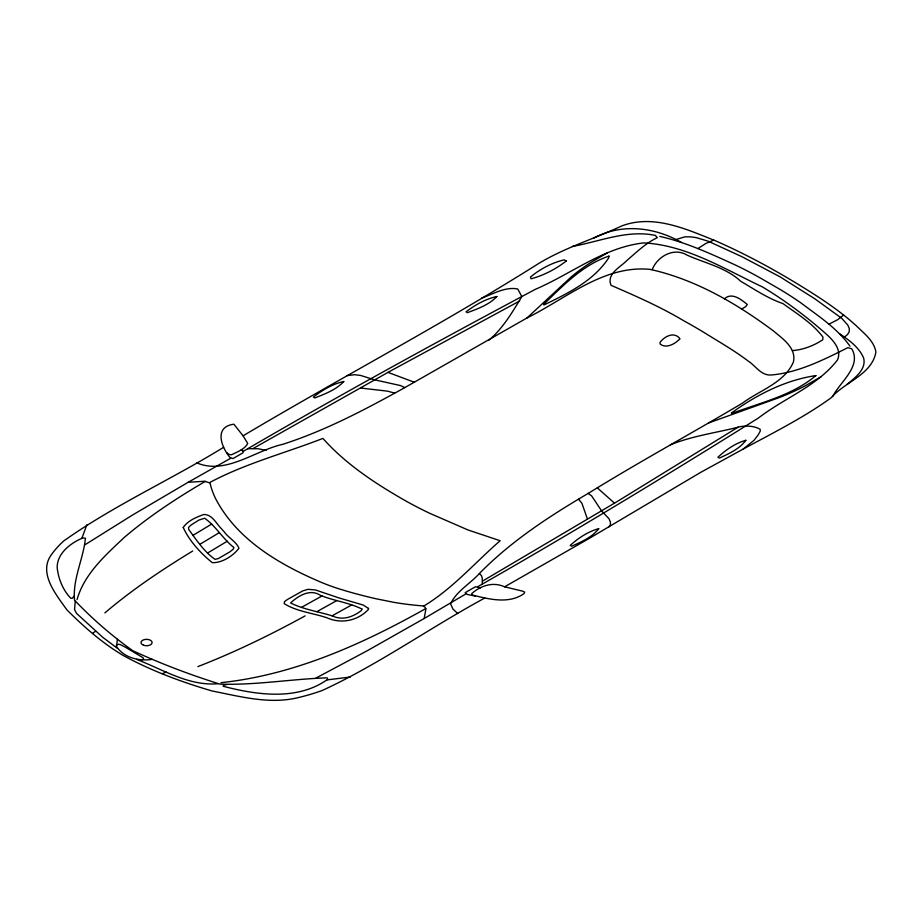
<?xml version="1.0" encoding="UTF-8"?>
<svg xmlns="http://www.w3.org/2000/svg" width="922" height="922" viewBox="0 0 922 922"><rect width="100%" height="100%" fill="white"/><g stroke="black" fill="none" stroke-linecap="round" stroke-linejoin="round"><path stroke-width="1.38" d="M477.757 586.703L482.275 584.11L482.264 578.14L481.445 575.616L479.359 573.542C470.139 583.741 456.425 591.244 450.558 603.852L453.002 609.096L457.738 613.522M75.235 601.34L74.555 609.661L76.607 613.464L102.642 637.217L117.417 648.339M652.211 269.65C657.179 256.65 673.636 247.015 686.936 255.06C704.984 263.173 726.063 267.541 740.792 281.325C754.53 289.301 767.807 298.44 782.928 303.568C796.919 313.722 812.42 323.138 822.943 337.072L822.77 339.757C813.872 345.681 803.166 349.795 792.436 350.602M226.628 684.573L223.401 685.288L223.182 686.256C256.973 695.073 297.552 700.939 327.829 679.237L327.172 677.843C291.467 678.995 255.74 685.323 219.92 684.124C190.255 674.777 160.808 663.713 132.607 650.598C111.827 635.777 92.073 618.685 74.532 600.187C72.492 579.2 83.476 558.709 85.412 538.264L83.003 537.883C70.879 542.77 57.049 553.281 57.176 567.537C58.34 578.774 62.961 590.23 70.833 598.309L72.527 598.182L73.748 596.315M86.852 524.872L81.897 538.194M77.056 599.565C84.409 573.645 105.707 554.929 124.654 537.088C149.641 515.882 177.162 497.868 205.399 481.33M315.877 678.108L366.933 650.909L424.166 618.512L425.883 609.027L424.938 607.079L422.898 605.904L419.164 605.593A187.293 108.128 0 0 1 394.455 602.446L376.234 598.804A362.139 209.087 0 0 1 348.504 591.693L340.126 589.181A165.948 95.807 0 0 1 320.015 581.805C279.124 564.264 237.553 540.027 216.002 499.424A187.293 108.128 0 0 1 210.55 485.156L210.009 482.99L204.615 481.272L188.192 482.264L132.077 515.306L84.962 544.787M608.946 526.819L610.329 525.033L610.456 522.325L609.073 518.809L601.743 511.088L591.624 495.886L588.144 493.431C549.201 516.332 511.157 541.099 479.359 573.542M832.601 396.679C839.804 382.077 862.047 366.345 851.732 348.781L847.825 347.663C823.68 359.799 797.887 372.891 770.642 375.035C760.8 375.381 755.498 365.631 748.007 360.928C734.143 350.406 718.976 341.808 704.235 332.6A598.92 345.785 0 0 0 683.409 320.568C660.302 306.796 635.592 295.95 611.079 285.336C606.1 273.938 620.598 267.069 627.087 260.315C636.618 252.121 645.803 243.108 657.305 237.669L655.369 235.41C627.167 229.509 599.784 241.529 572.401 246.451M92.696 633.426L93.675 632.538A13.023 7.526 0 0 1 95.796 631.282M196.835 462.89C225.867 475.245 255.06 450.374 283.019 444.243C325.846 430.424 365.608 409.322 404.827 387.597L526.992 317.963L571.329 276.831A224.311 129.506 0 0 1 591.705 261.986L607.079 253.031M489.063 340.091C502.963 328.313 512.505 311.982 521.817 296.584L517.749 289.001C505.417 286.442 492.913 294.118 481.618 298.117M104.866 612.923C132.134 589.642 162.122 569.646 192.71 551.01M843.618 315.059L837.706 319.669L828.866 324.267M504.611 586.818L522.474 591.117L524.722 592.12L523.973 593.63C509.002 604.302 488.856 599.242 472.41 595.001L471.741 593.584C480.731 585.574 493.143 581.517 504.611 586.818L590.345 537.768L700.778 472.318L743.132 449.095L753.989 440.347L758.172 434.919L760.224 431.185L760.224 429.352C754.657 425.941 747.051 425.641 740.654 426.563C717.247 432.672 692.906 435.68 670.398 444.807M844.402 337.049L847.456 334.628L849.243 331.782L849.277 328.52L847.837 325.109L841.705 318.286L814.841 298.809L780.012 276.819L741.933 256.708L708.188 241.195L696.375 237.657L690.463 236.827L684.816 236.85L675.688 239.639M847.168 384.301C854.809 377.928 866.53 369.411 863.649 358.047C859.004 347.168 848.978 340.045 839.458 333.683M697.827 248.617L705.803 243.512L713.801 240.089M738.199 427.117L616.08 502.213L482.506 581.114M724.404 298.843C731.884 291.882 741.207 299.558 747.258 304.444L745.737 306.646L741.864 308.928M192.802 535.44L211.737 524.065M199.97 544.268L219.171 532.743M207.554 553.05L227.296 541.202M588.144 493.431L588.858 492.993C639.372 461.795 691.523 433.398 742.556 403.075C759.705 390.248 784.634 382.791 793.473 361.85C796.354 347.894 782.882 338.962 773.731 331.159C736.816 303.58 695.326 279.343 649.998 269.362C603.679 264.937 566.12 298.578 526.992 317.963M465.656 594.033L424.166 618.512M821.202 376.66L805.713 385.534A224.311 129.506 0 0 1 779.989 397.301L708.753 422.898M252.951 448.588L389.614 371.462L519.697 300.964M423.636 606.134C452.575 588.743 474.876 562.731 500.139 540.73L468.019 529.977L429.767 513.323A413.794 238.902 0 0 1 406.106 501.13C375.934 483.935 346.142 464.538 322.907 438.411C285.175 453.094 245.459 463.409 209.617 482.575M241.253 449.717L243.443 451.711L242.705 452.967L232.943 458.603L229.878 457.37C221.245 446.951 213.766 426.759 233.888 424.212L243.074 435.818C340.667 377.743 441.246 324.867 537.353 264.314C563.699 247.995 593.526 239.155 621.416 226.074C653.156 213.846 686.014 229.048 715.357 240.746C747.246 254.726 777.868 271.529 807.372 290.015C824.568 300.745 841.394 312.212 856.411 325.881C864.018 333.476 874.044 340.737 875.9 352.031C872.062 374.655 844.794 381.858 830.929 397.97C803.385 417.77 772.901 432.983 743.132 449.095M223.631 447.297C171.019 479.705 114.005 505.291 63.618 541.041A158.204 91.336 0 0 0 50.929 555.332C38.378 573.68 56.438 595.059 66.937 609.903C84.133 627.075 102.676 643.383 123.675 655.749C151.611 670.893 181.715 682.084 212.164 690.993C240.077 696.456 269.212 704.546 297.61 697.758A158.204 91.336 0 0 0 322.366 690.428C378.919 664.336 430.009 627.698 484.742 598.044M141.711 660.002L143.578 658.907L143.037 657.732L125.104 647.048L120.24 644.57L118.223 644.259L116.31 645.342M243.27 451.319C339.434 395.146 437.143 341.659 535.428 289.289C571.398 273.857 604.083 247.165 643.902 242.912C686.567 245.183 724.704 269.143 762.471 286.949C784.749 300.33 805.655 315.946 825.155 333.107C832.543 339.561 842.005 349.035 837.591 359.787C817.56 386.03 784.161 398.085 758.414 418.035C667.344 474.991 575.558 530.842 482.275 584.11M188.192 482.264L230.581 458.315M425.791 608.566C362.392 644.167 293.991 674.985 220.992 682.672M351.755 604.913L332.07 615.838M322.089 595.923L301.552 607.321M336.749 600.614L316.776 611.712M305.09 615.896C270.423 634.912 234.73 652.28 197.85 666.606M593.849 238.049C621.601 223.055 654.908 227.054 681.519 242.498M162.353 673.636L163.886 673.072A13.023 7.526 0 0 0 166.064 671.85M346.972 375.588L354.786 374.712L360.871 375.508L374.24 379.737L400.574 385.592L404.827 387.597M327.298 679.871L350.383 677.013M217.915 683.721C188.952 686.302 162.721 669.395 136.525 659.368M247.753 448.714L258.114 448.726L266.078 450.397M152.211 659.345C139.245 661.385 124.021 657.985 116.472 646.449L117.451 639.28M360.79 388.047L387.713 391.182L394.685 393.106M475.326 596.119L467.293 594.436L465.161 592.662L475.498 586.749L480.535 587.867M659.806 236.424C685.956 242.244 710.424 253.677 734.707 264.695A398.511 230.085 0 0 1 760.938 278.363L777.338 287.837A398.511 230.085 0 0 1 801.022 302.981C818.298 316.073 837.314 328.244 849.98 346.223M414.474 382.296L387.989 372.373M614.513 503.147L597.318 487.865M578.59 499.286L581.932 503.308L587.36 518.856M226.962 452.737L228.91 454.419L231.353 454.8C237.185 451.987 244.549 449.429 247.741 443.459L243.074 435.818M183.248 527.476C189.275 540.949 200.812 553.361 212.267 562.651C222.018 563.112 233.335 555.747 238.982 548.221C236.251 541.652 228.552 537.952 224.346 531.994A218.33 126.049 0 0 1 221.591 528.905C216.244 523.684 212.348 514.441 203.866 514.464C196.409 517.161 187.742 520.665 183.248 527.476M368.523 608.439L368.408 609.454C357.782 620.783 341.267 624.217 326.999 617.809C312.881 613.003 296.7 611.574 284.183 603.622L284.552 601.617L287.376 599.507L302.716 590.91L308.006 589.319L315.508 589.965L338.04 597.629A218.33 126.049 0 0 0 343.387 599.219L363.222 605.051L368.523 608.439M233.704 547.403L233.485 548.959L230.131 551.702L218.549 558.455L215.137 559.377C204.246 551.898 196.386 539.969 188.618 529.286L188.607 527.396L190.842 525.183L198.772 520.146L204.626 518.21C215.783 526.059 222.905 538.805 233.704 547.403M608.946 256.12L608.658 257.964C593.411 281.118 568.067 293.173 544.015 304.94L543.519 304.537C562.985 285.682 582.658 264.994 608.946 256.12M361.908 609.016L361.436 610.491C353.161 616.853 342.753 620.806 332.681 616.011C318.747 611.632 303.603 609.523 290.603 602.953C298.359 595.727 310.149 588.443 320.487 595.393C333.971 600.833 348.931 602.573 361.908 609.016M679.791 338.939C675.307 343.71 666.376 348.989 660.244 344.125L659.956 342.546C663.898 336.876 673.198 331.528 679.18 337.763L679.791 338.939M815.866 375.588C792.194 395.573 760.558 402.649 732.01 413.356L731.307 413.068C756.547 394.927 784.841 380.187 815.866 375.588M745.852 440.301C739.605 448.979 728.876 453.659 719.379 458.107L717.858 457.324C725.81 449.867 735.283 443.252 745.852 440.301M598.724 528.686C592.212 537.284 581.356 541.859 571.698 546.216L570.211 545.409C578.382 538.056 588.029 531.533 598.724 528.686M566.304 260.949C556.231 268.901 543.6 275.471 531.06 278.813L530.473 277.049C540.062 269.074 551.99 262.712 564.149 259.877L566.304 260.949M343.768 381.489C336.311 389.787 325.017 393.925 314.794 397.947L313.388 397.082C322.343 390.098 332.6 383.978 343.768 381.489M496.854 296.538C489.156 304.756 477.746 308.778 467.373 312.708L466.002 311.832C475.153 304.952 485.571 298.924 496.854 296.538M143.544 645.25A5.567 3.215 0 0 0 152.118 642.692A5.567 3.215 0 0 0 144.005 639.684A5.567 3.215 0 0 0 143.544 645.25"/></g></svg>
